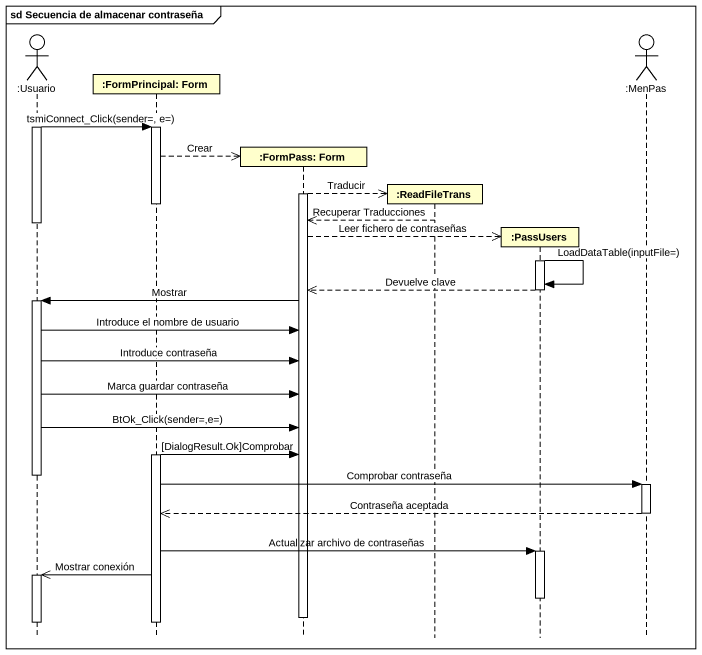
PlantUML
@startuml
mainframe sd Secuencia de almacenar contraseña
hide footbox
actor ":Usuario" as Usuario
participant ":FormPrincipal: Form" as FormPrincipal_Form
participant ":FormPass: Form" as FormPass_Form
participant ":ReadFileTrans" as ReadFileTrans
participant ":PassUsers" as PassUsers
actor ":MenPas" as MenPas

activate Usuario
Usuario -> FormPrincipal_Form : tsmiConnect_Click(sender=, e=)
activate FormPrincipal_Form
FormPrincipal_Form -->> FormPass_Form ** : Crear
activate FormPass_Form
FormPass_Form -->> ReadFileTrans ** : Traducir
deactivate FormPrincipal_Form
ReadFileTrans -->> FormPass_Form : Recuperar Traducciones
deactivate Usuario
FormPass_Form -->> PassUsers ** : Leer fichero de contraseñas
activate PassUsers
PassUsers -> PassUsers : LoadDataTable(inputFile=)
PassUsers -->> FormPass_Form : Devuelve clave
deactivate PassUsers
FormPass_Form -> Usuario : Mostrar
activate Usuario
Usuario -> FormPass_Form : Introduce el nombre de usuario
Usuario -> FormPass_Form : Introduce contraseña
Usuario -> FormPass_Form : Marca guardar contraseña
Usuario -> FormPass_Form : BtOk_Click(sender=,e=)
activate FormPrincipal_Form
FormPrincipal_Form -> FormPass_Form : [DialogResult.Ok]Comprobar
deactivate Usuario
FormPrincipal_Form -> MenPas : Comprobar contraseña
activate MenPas
MenPas -->> FormPrincipal_Form : Contraseña aceptada
deactivate MenPas
FormPrincipal_Form -> PassUsers : Actualizar archivo de contraseñas
activate PassUsers
FormPrincipal_Form ->> Usuario : Mostrar conexión
activate Usuario
deactivate PassUsers
deactivate FormPass_Form
deactivate Usuario
deactivate FormPrincipal_Form
@enduml
